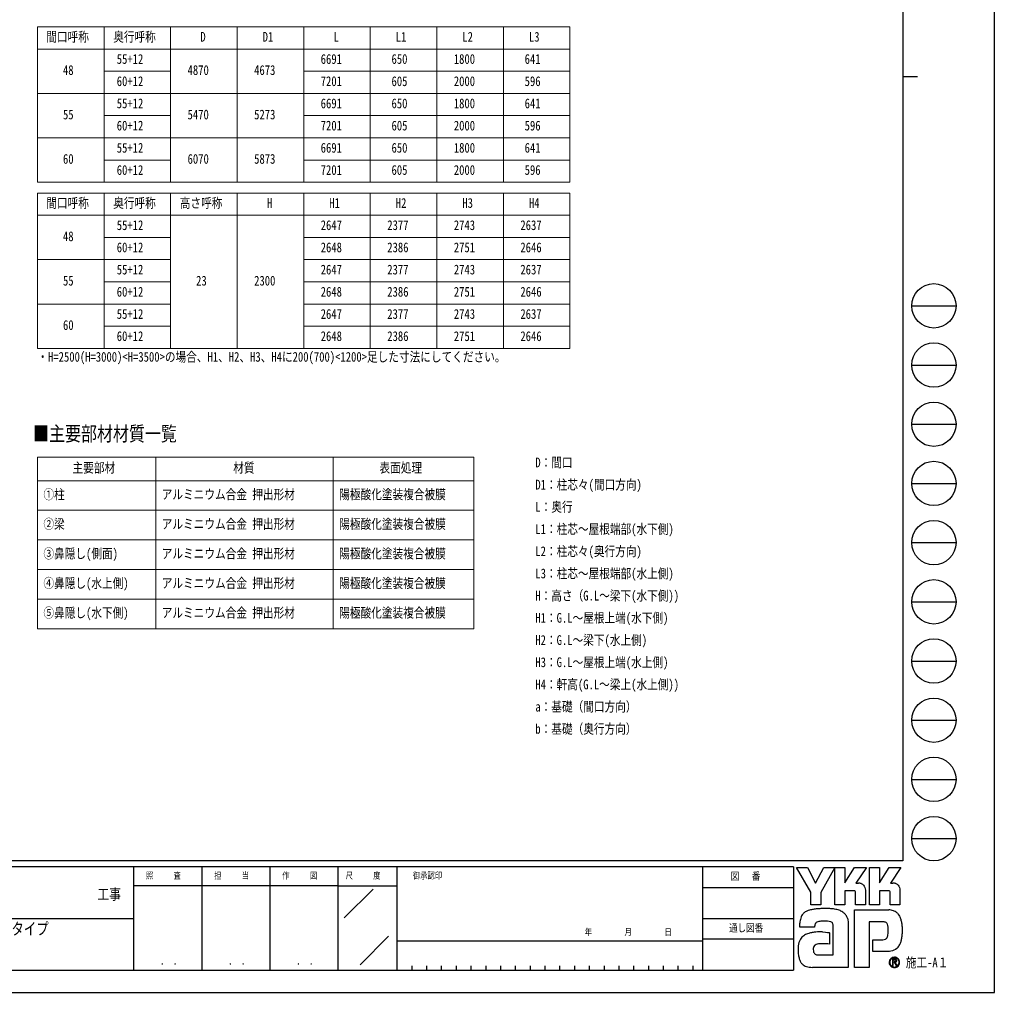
# Model space of a CAD drawing. Units: millimetres, scale not verified. Extents: x -16820 to 16820, y -11880 to 11880.
# Drawn here: x 3637 to 16820, y -11880 to 1270 of the extents above; entities that cross this region are included whole.
import ezdxf
from ezdxf.enums import TextEntityAlignment as Align

# ---------------------------------------------------------------- set-up
doc = ezdxf.new("R2010")
doc.units = ezdxf.units.MM
doc.header["$LTSCALE"] = 50
doc.layers.add('0-1_TABLE1', color=7, linetype='Continuous', lineweight=18)
doc.layers.add('0-2_USER1', color=3, linetype='Continuous')
doc.layers.add('0-8_YKK_ZWAK', color=7, linetype='Continuous')
doc.styles.add('ＭＳ ゴシック', font='')
doc.styles.get('ＭＳ ゴシック').set_extended_font_data('MS Gothic')

msp = doc.modelspace()

# ---------------------------------------------------------------- linework, layer by layer
at = {"layer": '0-1_TABLE1'}
for p, q in [((3880.08, 1171), (11080.08, 1171)), ((3880.08, 1171), (3880.08, -929)), ((4780.08, 1171), (4780.08, -929)), ((5680.08, 1171), (5680.08, -929)), ((6580.08, 1171), (6580.08, -929)), ((7480.08, 1171), (7480.08, -929)), ((8380.08, 1171), (8380.08, -929)), ((9280.08, 1171), (9280.08, -929)), ((10180.08, 1171), (10180.08, -929)), ((11080.08, 1171), (11080.08, -929)), ((3880.08, 871), (11080.08, 871)), ((4780.08, 571), (5680.08, 571)), ((7480.08, 571), (11080.08, 571)), ((3880.08, 271), (11080.08, 271)), ((4780.08, -29), (5680.08, -29)), ((7480.08, -29), (11080.08, -29)), ((3880.08, -329), (11080.08, -329)), ((4780.08, -629), (5680.08, -629)), ((7480.08, -629), (11080.08, -629)), ((3880.08, -929), (11080.08, -929)), ((3880.08, -1075), (11080.08, -1075)), ((3880.08, -1075), (3880.08, -3175)), ((4780.08, -1075), (4780.08, -3175)), ((5680.08, -1075), (5680.08, -3175)), ((6580.08, -1075), (6580.08, -3175)), ((7480.08, -1075), (7480.08, -3175)), ((8380.08, -1075), (8380.08, -3175)), ((9280.08, -1075), (9280.08, -3175)), ((10180.08, -1075), (10180.08, -3175)), ((11080.08, -1075), (11080.08, -3175)), ((3880.08, -1375), (11080.08, -1375)), ((4780.08, -1675), (5680.08, -1675)), ((7480.08, -1675), (11080.08, -1675)), ((3880.08, -1975), (5680.08, -1975)), ((7480.08, -1975), (11080.08, -1975)), ((4780.08, -2275), (5680.08, -2275)), ((7480.08, -2275), (11080.08, -2275)), ((3880.08, -2575), (5680.08, -2575)), ((7480.08, -2575), (11080.08, -2575)), ((4780.08, -2875), (5680.08, -2875)), ((7480.08, -2875), (11080.08, -2875)), ((3880.08, -3175), (11080.08, -3175)), ((3880.08, -4643), (9780.08, -4643)), ((3880.08, -4643), (3880.08, -6963)), ((5480.08, -4643), (5480.08, -6963)), ((7880.08, -4643), (7880.08, -6963)), ((9780.08, -4643), (9780.08, -6963)), ((3880.08, -4963), (9780.08, -4963)), ((3880.08, -5363), (9780.08, -5363)), ((3880.08, -5763), (9780.08, -5763)), ((3880.08, -6163), (9780.08, -6163)), ((3880.08, -6563), (9780.08, -6563)), ((3880.08, -6963), (9780.08, -6963))]:
    msp.add_line(p, q, dxfattribs=at)
at = {"layer": '0-8_YKK_ZWAK'}
for p, q in [((15580.08, 11100), (15580.08, -10100)), ((15580.08, 500), (15780.08, 500)), ((15700.08, -2600), (16300.08, -2600)), ((15700.08, -3400), (16300.08, -3400)), ((15700.08, -4200), (16300.08, -4200)), ((15700.08, -5000), (16300.08, -5000)), ((15700.08, -5800), (16300.08, -5800)), ((15700.08, -6600), (16300.08, -6600)), ((15700.08, -7400), (16300.08, -7400)), ((15700.08, -8200), (16300.08, -8200)), ((15700.08, -9000), (16300.08, -9000)), ((15700.08, -9800), (16300.08, -9800)), ((15580.08, -10100), (-15619.92, -10100)), ((5180.08, -10180), (-19.92, -10180)), ((6100.08, -10180), (6100.08, -11580)), ((7020.08, -10180), (7020.08, -11580)), ((7940.08, -10180), (7940.08, -11580)), ((8740.08, -10180), (7940.08, -10180)), ((12870.08, -10180), (8740.08, -10180)), ((8740.08, -10180), (8740.08, -11580)), ((12870.08, -10180), (12870.08, -11580)), ((14100.08, -10180), (12870.08, -10180)), ((14100.08, -10180), (14100.08, -11580)), ((7940.08, -10440), (5180.08, -10440)), ((7940.08, -10440), (8740.08, -10440)), ((8028.42, -10873.16), (8420.15, -10481.43)), ((12870.08, -10460), (14100.08, -10460)), ((-19.92, -10880), (5180.08, -10880)), ((12870.08, -10880), (14100.08, -10880)), ((8242.69, -11503.95), (8627.57, -11119.07)), ((8740.08, -11180), (12870.08, -11180)), ((14100.08, -11160), (12870.08, -11160)), ((15516.66, -11422.88), (15516.66, -11422.88)), ((-19.92, -11580), (5180.08, -11580)), ((5180.08, -11580), (7940.08, -11580)), ((7940.08, -11580), (8740.08, -11580)), ((8740.08, -11580), (12870.08, -11580)), ((8940.08, -11520), (8940.08, -11580)), ((9140.08, -11520), (9140.08, -11580)), ((9340.08, -11520), (9340.08, -11580)), ((9540.08, -11520), (9540.08, -11580)), ((9740.08, -11520), (9740.08, -11580)), ((9940.08, -11520), (9940.08, -11580)), ((10140.08, -11520), (10140.08, -11580)), ((10340.08, -11520), (10340.08, -11580)), ((10540.08, -11520), (10540.08, -11580)), ((10740.08, -11520), (10740.08, -11580)), ((10940.08, -11520), (10940.08, -11580)), ((11140.08, -11520), (11140.08, -11580)), ((11340.08, -11520), (11340.08, -11580)), ((11540.08, -11520), (11540.08, -11580)), ((11740.08, -11520), (11740.08, -11580)), ((11940.08, -11520), (11940.08, -11580)), ((12140.08, -11520), (12140.08, -11580)), ((12340.08, -11520), (12340.08, -11580)), ((12540.08, -11520), (12540.08, -11580)), ((12740.08, -11520), (12740.08, -11580)), ((12870.08, -11580), (14100.08, -11580)), ((15466.69, -11535.92), (15466.69, -11535.92))]:
    msp.add_line(p, q, dxfattribs=at)
for points in [[(-16820, -11880), (16820, -11880), (16820, 11880), (-16820, 11880)], [(14144.08, -10192), (14291.32, -10192), (14401.89, -10400.4), (14512.16, -10192), (14659.51, -10192), (14470.69, -10527.96), (14470.69, -10696.54), (14336.39, -10696.54), (14336.39, -10523.43)]]:
    msp.add_lwpolyline(points, close=True, dxfattribs=at)
for points in [[(7940.08, -10180), (5180.08, -10180), (5180.08, -11580)], [(14922.19, -10506.44), (14795.08, -10506.44), (14795.08, -10696.39), (14659.66, -10696.39), (14659.66, -10192), (14795.08, -10192), (14795.08, -10398.34), (14928.28, -10192), (15087.35, -10192), (14944.64, -10400.85), (14949.7, -10400.85), (14955.28, -10400.85), (14961.01, -10400.85), (14966.53, -10400.85), (14971.46, -10400.85), (14975.44, -10400.85), (14978.1, -10400.85), (14979.07, -10400.85)], [(15390.05, -10506.44), (15263.08, -10506.44), (15263.08, -10696.54), (15127.58, -10696.54), (15127.58, -10192), (15263.08, -10192), (15263.08, -10398.34), (15396.13, -10192), (15555.21, -10192), (15412.49, -10400.85), (15417.6, -10400.85), (15423.21, -10400.85), (15428.95, -10400.85), (15434.45, -10400.85), (15439.37, -10400.85), (15443.32, -10400.85), (15445.97, -10400.85), (15446.93, -10400.85)], [(15018.02, -10408.85), (15034.2, -10418.09), (15047.89, -10430.13), (15058.9, -10444.47), (15067.02, -10460.6), (15072.04, -10477.99), (15073.77, -10496.14), (15073.77, -10696.87), (14941.64, -10696.87), (14941.64, -10525.64)], [(15485.93, -10408.85), (15502.15, -10418.09), (15515.9, -10430.13), (15526.96, -10444.47), (15535.13, -10460.6), (15540.19, -10477.99), (15541.92, -10496.14), (15541.92, -10696.54), (15409.5, -10696.54), (15409.5, -10525.64)], [(15315.48, -10926.03), (15124.78, -10926.03), (15124.78, -11540), (14924.92, -11540), (14924.92, -10763.17), (15389.41, -10763.17)], [(14419.18, -10929.25), (14409.89, -10934.48), (14402.64, -10940.87), (14397.15, -10948.33), (14393.17, -10956.78), (14390.42, -10966.12), (14388.64, -10976.28), (14387.56, -10987.16), (14386.92, -10998.67), (14186.98, -10999.16), (14187.56, -10971.81), (14188.67, -10941.09)], [(14830.83, -10876.66), (14836.51, -10899.61), (14839.72, -10924.17), (14840.74, -10950.34), (14840.74, -11540), (14358.21, -11540)], [(14495.79, -11062.11), (14533.63, -11064.61), (14563.38, -11067.94), (14582.84, -11071.07), (14589.82, -11072.93), (14589.82, -11225.89), (14567.69, -11223.56), (14543.42, -11222.24), (14518.59, -11221.73), (14494.75, -11221.81), (14473.47, -11222.25), (14456.33, -11222.84), (14444.9, -11223.35), (14440.74, -11223.57), (14423.45, -11226.73), (14408.54, -11231.68), (14396.01, -11238.45), (14385.87, -11247.08), (14378.11, -11257.59), (14372.73, -11270.02), (14369.74, -11284.4), (14369.14, -11300.76), (14371.05, -11318.75), (14374.87, -11333.63), (14380.37, -11345.67), (14387.31, -11355.16), (14395.44, -11362.38), (14404.54, -11367.62), (14414.35, -11371.16), (14424.64, -11373.29), (14637.05, -11373.29), (14637.05, -10980.3), (14637.11, -10972.5), (14636.7, -10964.89), (14635.71, -10957.55), (14634, -10950.58), (14631.45, -10944.1), (14627.94, -10938.19), (14623.35, -10932.95), (14617.55, -10928.5)], [(14617.55, -10928.5), (14605.09, -10923.61), (14585.18, -10919.46), (14559.76, -10916.41), (14530.83, -10914.78), (14500.33, -10914.91), (14470.25, -10917.14)], [(15514.85, -10818.05), (15527.89, -10834.5), (15537.65, -10850.44), (15544.46, -10864.86)], [(15383.31, -11043.99), (15383.06, -11018.53), (15381.84, -10995.59), (15378.97, -10975.45), (15373.75, -10958.37)], [(15498.25, -11283.89), (15479.8, -11298.23), (15460.58, -11309.5), (15440.73, -11317.92), (15420.4, -11323.68), (15399.74, -11326.98), (15378.88, -11328.04), (15173.44, -11328.04), (15173.44, -11166.65), (15289.29, -11166.65), (15310.65, -11166.35), (15329.43, -11164.54), (15345.54, -11159.81)], [(15498.42, -11450.39), (15498.33, -11448.04), (15498.03, -11445.79), (15497.55, -11443.62), (15496.87, -11441.55), (15496.01, -11439.59), (15494.96, -11437.75), (15493.73, -11436.03), (15492.32, -11434.45), (15490.47, -11432.81), (15488.41, -11431.38), (15486.16, -11430.17), (15483.73, -11429.17), (15481.11, -11428.39), (15478.33, -11427.83), (15475.4, -11427.49), (15472.31, -11427.37), (15441.99, -11427.37), (15441.99, -11516.56), (15451.16, -11516.56), (15451.16, -11436.47), (15472.31, -11436.47), (15474.49, -11436.54), (15476.55, -11436.75), (15478.47, -11437.11), (15480.25, -11437.6), (15481.89, -11438.22), (15483.37, -11438.98), (15484.7, -11439.87), (15485.86, -11440.89)], [(15489.44, -11450.39), (15488.88, -11454.67), (15487.35, -11458.05), (15485.05, -11460.63), (15482.18, -11462.5), (15478.97, -11463.78), (15475.62, -11464.56), (15472.33, -11464.96), (15469.31, -11465.06), (15461.38, -11465.06), (15465.38, -11471.88), (15491.57, -11516.86), (15502.06, -11516.86), (15476.8, -11473.56), (15479.17, -11473.09), (15481.42, -11472.5), (15483.56, -11471.78), (15485.58, -11470.93), (15487.47, -11469.96), (15489.23, -11468.86), (15490.85, -11467.64), (15492.32, -11466.3)]]:
    msp.add_lwpolyline(points, dxfattribs=at)
for centre in [(16000.08, -2600), (16000.08, -3400), (16000.08, -4200), (16000.08, -5000), (16000.08, -5800), (16000.08, -6600), (16000.08, -7400), (16000.08, -8200), (16000.08, -9000), (16000.08, -9800)]:
    msp.add_circle(centre, 300, dxfattribs=at)
for centre, radius, start, end in [((14979.26, -10500.76), 99.91, 78.26798, 90.11215), ((14980.7, -10493.48), 92.5, 66.19963, 78.22058), ((15447.12, -10500.93), 100.09, 78.27851, 90.10826), ((15448.5, -10493.92), 92.94, 66.2483, 78.23226), ((14922.9, -10525.17), 18.75, 358.57817, 92.1683), ((15390.84, -10525.08), 18.66, 358.29941, 92.43455), ((14339.73, -10912.03), 144.73, 122.60463, 137.83438), ((14358.86, -10942.98), 181.11, 108.37421, 122.42809), ((14389.17, -11050.77), 293, 100.93159, 107.35499), ((14488.21, -11531.27), 783.59, 97.86054, 101.37938), ((14534.71, -11854.32), 1109.97, 94.90201, 97.9576), ((14537.88, -11880.18), 1136.01, 91.6169, 94.94971), ((14533.48, -11696.24), 952.01, 87.51794, 91.66439), ((14545.84, -11431.1), 686.59, 81.92631, 87.59083), ((14582.35, -11180.92), 433.76, 73.67137, 82.05943), ((14636.5, -10999.67), 244.6, 60.60528, 73.9085), ((14658.67, -10955.46), 195.21, 52.17347, 59.90542), ((14678.5, -10929.79), 162.78, 43.55042, 52.14561), ((15381.82, -10976.85), 213.82, 78.73198, 87.96551), ((15388.09, -10944.79), 181.15, 69.03034, 78.69541), ((15393.93, -10929.2), 164.51, 59.39484, 68.9885), ((15396.64, -10924.46), 159.04, 50.3012, 59.3616), ((15395.65, -10925.57), 160.53, 42.05209, 50.28551), ((14551.22, -10961.83), 363.14, 171.55622, 176.72493), ((14428.16, -10943.47), 238.72, 163.48385, 171.57982), ((14366.42, -10925.15), 174.32, 152.2125, 163.4865), ((14339.75, -10911.36), 144.29, 138.03852, 152.12015), ((14471.96, -11054.52), 135.93, 102.4979, 112.84632), ((14498.26, -11167.97), 252.4, 96.37207, 102.75341), ((14689.43, -10919.23), 147.59, 34.48659, 43.50182), ((14689.5, -10919.01), 147.4, 25.58915, 34.43128), ((14676.39, -10925.15), 161.88, 17.43089, 25.54591), ((15316.57, -11024.04), 98.02, 77.94572, 90.63794), ((15325.08, -10984.07), 57.15, 60.20991, 77.92418), ((15330.61, -10973.68), 45.39, 39.8078, 59.75378), ((15316.37, -10971.25), 251.69, 14.76267, 25.00486), ((15162.01, -11013.32), 411.68, 7.9139, 14.95041), ((14428.1, -11486.45), 422.57, 99.87193, 106.59825), ((14450.58, -11613.09), 551.18, 94.78469, 99.91711), ((14461.52, -11739.08), 677.65, 90.80099, 94.81812), ((14463.18, -11832.9), 771.48, 87.57779, 90.82714), ((15322.85, -10979.62), 55.15, 22.65544, 39.38165), ((14928.81, -11046.31), 454.5, 355.2339, 0.29193), ((15007.83, -11035.74), 567.48, 2.54376, 8.01251), ((14944.68, -11042.01), 630.7, 352.8937, 357.82206), ((14919.45, -11040.38), 655.97, 357.76419, 2.60674), ((14369.83, -11265.16), 203.61, 153.89178, 164.94341), ((14339.71, -11250.68), 170.2, 142.04688, 153.80771), ((14333.9, -11246.51), 163.05, 130.60221, 141.94427), ((14343.5, -11258.05), 178.07, 120.60724, 130.53081), ((14362.46, -11290.29), 215.47, 112.58838, 120.58162), ((14387.97, -11351.6), 281.87, 106.61303, 112.59024), ((15326.88, -11117.71), 46.05, 293.91672, 314.09376), ((15320.6, -11112.17), 54.4, 314.78099, 333.92928), ((15280.2, -11092.55), 99.31, 334.00676, 347.34989), ((15169.99, -11067.03), 212.44, 347.14308, 355.40008), ((15253.62, -11100.47), 315.9, 339.22498, 347.31457), ((15076.6, -11059.17), 497.67, 347.15166, 352.97565), ((14552.53, -11293.95), 389.16, 174.55588, 182.47272), ((14769.99, -11290.53), 606.59, 181.90948, 187.89042), ((14435.93, -11282.78), 272.02, 164.97537, 174.56739), ((15364.91, -11133.55), 200.95, 311.57033, 318.66243), ((15341.65, -11113.15), 231.89, 318.67367, 325.29112), ((15401.44, -11157.7), 157.39, 326.23251, 339.61931), ((14514.77, -11326.42), 348.86, 187.80471, 196.36971), ((14380.02, -11366.23), 208.35, 196.3102, 208.20993), ((14321.34, -11397.46), 141.88, 208.29777, 223.35561), ((15466.81, -11472.76), 70.56, 90.09157, 179.92363), ((15466.36, -11472.53), 62.75, 134.8007, 180.12175), ((15466.55, -11472.18), 62.62, 89.86602, 135.149), ((15466.82, -11472.65), 63.1, 45.03108, 90.11509), ((15466.8, -11472.62), 70.43, 44.93442, 90.08536), ((15476.03, -11450.01), 13.41, 358.3894, 42.86139), ((15476.3, -11451.03), 22.14, 316.37674, 1.6565), ((15466.86, -11472.67), 63.09, 0.00643, 45.07115), ((15467.36, -11472.41), 69.88, 359.78949, 45.13288), ((14308.1, -11409.1), 124.27, 223.64205, 239.63663), ((14319.09, -11389.12), 147.06, 239.8785, 253.65355), ((14339.2, -11320.03), 219.02, 253.69102, 263.74909), ((14356.23, -11168.39), 371.62, 263.68487, 270.30455), ((15466.38, -11472.84), 70.14, 179.86065, 225.14399), ((15466.11, -11472.93), 62.49, 179.75513, 225.29722), ((15466.71, -11472.84), 70.37, 224.94536, 269.98445), ((15466.57, -11473.5), 62.42, 224.62822, 270.10973), ((15466.59, -11472.56), 63.35, 270.09072, 359.90926), ((15466.71, -11472.5), 70.72, 269.98802, 314.93777), ((15467.19, -11472.95), 70.06, 314.92572, 0.23508)]:
    msp.add_arc(centre, radius, start, end, dxfattribs=at)

# ---------------------------------------------------------------- texts
at = {"layer": '0-1_TABLE1', "style": 'ＭＳ ゴシック', "width": 0.8}
for s, p in [('間口呼称', (3998.88, 931)), ('奥行呼称', (4903.68, 931)), ('D', (6082.08, 931)), ('D1', (6924.48, 931)), ('L', (7882.08, 931)), ('L1', (8724.48, 931)), ('L2', (9624.48, 931)), ('L3', (10524.48, 931)), ('55+12', (4951.68, 631)), ('6691', (7709.28, 631)), ('650', (8666.88, 631)), ('1800', (9509.28, 631)), ('641', (10466.88, 631)), ('48', (4224.48, 481)), ('4870', (5909.28, 481)), ('4673', (6809.28, 481)), ('60+12', (4951.68, 331)), ('7201', (7709.28, 331)), ('605', (8666.88, 331)), ('2000', (9509.28, 331)), ('596', (10466.88, 331)), ('55+12', (4951.68, 31)), ('6691', (7709.28, 31)), ('650', (8666.88, 31)), ('1800', (9509.28, 31)), ('641', (10466.88, 31)), ('55', (4224.48, -119)), ('5470', (5909.28, -119)), ('5273', (6809.28, -119)), ('60+12', (4951.68, -269)), ('7201', (7709.28, -269)), ('605', (8666.88, -269)), ('2000', (9509.28, -269)), ('596', (10466.88, -269)), ('55+12', (4951.68, -569)), ('6691', (7709.28, -569)), ('650', (8666.88, -569)), ('1800', (9509.28, -569)), ('641', (10466.88, -569)), ('60', (4224.48, -719)), ('6070', (5909.28, -719)), ('5873', (6809.28, -719)), ('60+12', (4951.68, -869)), ('7201', (7709.28, -869)), ('605', (8666.88, -869)), ('2000', (9509.28, -869)), ('596', (10466.88, -869)), ('間口呼称', (3998.88, -1315)), ('奥行呼称', (4903.68, -1315)), ('高さ呼称', (5803.68, -1315)), ('H', (6982.08, -1315)), ('H1', (7824.48, -1315)), ('H2', (8724.48, -1315)), ('H3', (9624.48, -1315)), ('H4', (10524.48, -1315)), ('55+12', (4951.68, -1615)), ('2647', (7709.28, -1615)), ('2377', (8609.28, -1615)), ('2743', (9509.28, -1615)), ('2637', (10409.28, -1615)), ('48', (4224.48, -1765)), ('60+12', (4951.68, -1915)), ('2648', (7709.28, -1915)), ('2386', (8609.28, -1915)), ('2751', (9509.28, -1915)), ('2646', (10409.28, -1915)), ('55+12', (4951.68, -2215)), ('2647', (7709.28, -2215)), ('2377', (8609.28, -2215)), ('2743', (9509.28, -2215)), ('2637', (10409.28, -2215)), ('55', (4224.48, -2365)), ('23', (6024.48, -2365)), ('2300', (6809.28, -2365)), ('60+12', (4951.68, -2515)), ('2648', (7709.28, -2515)), ('2386', (8609.28, -2515)), ('2751', (9509.28, -2515)), ('2646', (10409.28, -2515)), ('55+12', (4951.68, -2815)), ('2647', (7709.28, -2815)), ('2377', (8609.28, -2815)), ('2743', (9509.28, -2815)), ('2637', (10409.28, -2815)), ('60', (4224.48, -2965)), ('60+12', (4951.68, -3115)), ('2648', (7709.28, -3115)), ('2386', (8609.28, -3115)), ('2751', (9509.28, -3115)), ('2646', (10409.28, -3115)), ('主要部材', (4353.68, -4893)), ('材質', (6526.48, -4893)), ('表面処理', (8503.68, -4893)), ('①柱', (3960.08, -5253)), ('アルミニウム合金 押出形材', (5560.08, -5253)), ('陽極酸化塗装複合被膜', (7960.08, -5253)), ('②梁', (3960.08, -5653)), ('アルミニウム合金 押出形材', (5560.08, -5653)), ('陽極酸化塗装複合被膜', (7960.08, -5653)), ('③鼻隠し(側面)', (3960.08, -6053)), ('アルミニウム合金 押出形材', (5560.08, -6053)), ('陽極酸化塗装複合被膜', (7960.08, -6053)), ('④鼻隠し(水上側)', (3960.08, -6453)), ('アルミニウム合金 押出形材', (5560.08, -6453)), ('陽極酸化塗装複合被膜', (7960.08, -6453)), ('⑤鼻隠し(水下側)', (3960.08, -6853)), ('アルミニウム合金 押出形材', (5560.08, -6853)), ('陽極酸化塗装複合被膜', (7960.08, -6853))]:
    msp.add_text(s, height=132, dxfattribs=at).set_placement(p, align=Align.BOTTOM_LEFT)
at = {"layer": '0-2_USER1', "style": 'ＭＳ ゴシック'}
for s, height, width, p in [('・H=2500(H=3000)<H=3500>の場合、H1、H2、H3、H4に200(700)<1200>足した寸法にしてください。', 132, 0.8, (3878.19, -3394.32)), ('■主要部材材質一覧', 197.9, 0.8, (3820.5, -4485.93)), ('D：間口', 132, 0.8, (10611.6, -4822.09)), ('D1：柱芯々(間口方向)', 132, 0.8, (10611.6, -5122.09)), ('L：奥行', 132, 0.8, (10611.6, -5422.09)), ('L1：柱芯～屋根端部(水下側)', 132, 0.8, (10611.6, -5722.09)), ('L2：柱芯々(奥行方向)', 132, 0.8, (10611.6, -6022.09)), ('L3：柱芯～屋根端部(水上側)', 132, 0.8, (10611.6, -6322.09)), ('H：高さ（G.L～梁下(水下側))', 132, 0.8, (10611.6, -6622.09)), ('H1：G.L～屋根上端(水下側)', 132, 0.8, (10611.6, -6922.09)), ('H2：G.L～梁下(水上側)', 132, 0.8, (10611.6, -7222.09)), ('H3：G.L～屋根上端(水上側)', 132, 0.8, (10611.6, -7522.09)), ('H4：軒高(G.L～梁上(水上側))', 132, 0.8, (10611.6, -7822.09)), ('a：基礎（間口方向）', 132, 0.8, (10611.6, -8122.09)), ('b：基礎（奥行方向）', 132, 0.8, (10611.6, -8422.09)), ('カーポート ジーポートPRO/PROG 3000タイプ', 164.2, 0.75, (675, -11151))]:
    msp.add_text(s, height=height, dxfattribs=dict(at, width=width)).set_placement(p, align=Align.BOTTOM_LEFT)
at = {"layer": '0-8_YKK_ZWAK', "style": 'ＭＳ ゴシック', "width": 0.8}
for s, height, p in [('照     査', 87.98, (5345.68, -10370)), ('担     当', 87.98, (6268.88, -10370)), ('作     図', 87.98, (7188.88, -10370)), ('尺     度', 87.98, (8045.68, -10370)), ('御承認印', 87.98, (8956.55, -10370)), ('図\u3000 番', 102.6, (13253.61, -10390)), ('工事', 146.6, (4689.33, -10669.86)), ('年        月        日', 87.98, (11279.63, -11132.86)), ('通し図番', 102.6, (13231.21, -11090)), ('施工-A１', 132, (15620.08, -11580)), ('． ．', 103.7, (5540, -11537.41)), ('． ．', 103.7, (6460, -11537.41)), ('． ．', 103.7, (7380, -11537.41))]:
    msp.add_text(s, height=height, dxfattribs=at).set_placement(p, align=Align.BOTTOM_LEFT)

doc.saveas('drawing.dxf')
